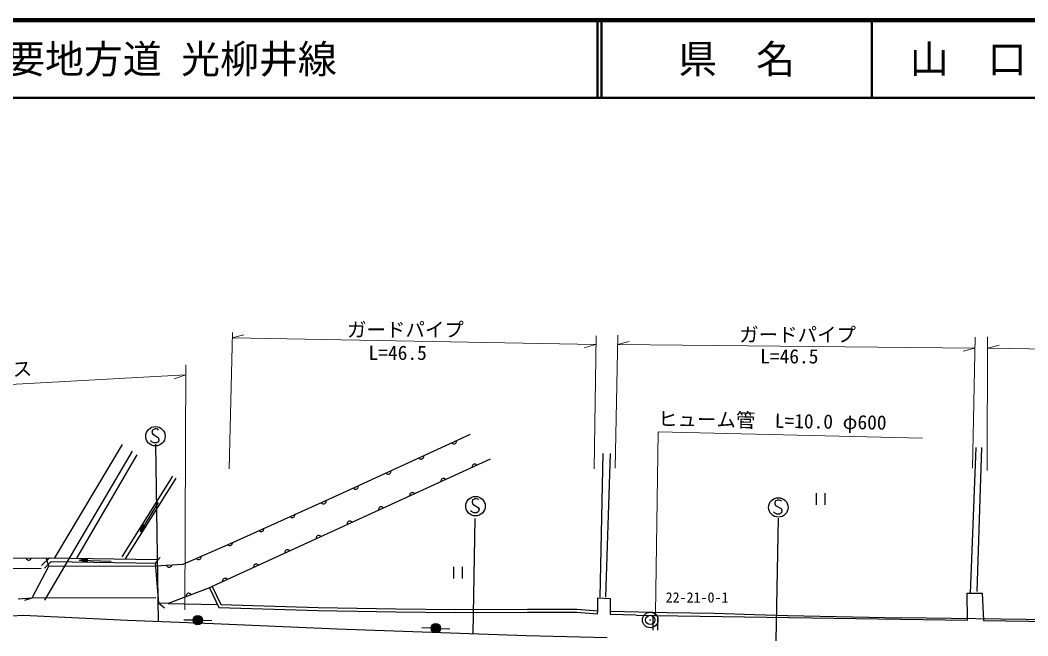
# Model space of a CAD drawing. Units: millimetres, scale not verified. Extents: x 40000 to 680000, y 20000 to 380000.
# Drawn here: x 223540 to 353049, y 300875 to 380000 of the extents above; entities that cross this region are included whole.
import ezdxf
from ezdxf.enums import TextEntityAlignment as Align

# ---------------------------------------------------------------- set-up
doc = ezdxf.new("R2010")
doc.units = ezdxf.units.MM
doc.header["$LTSCALE"] = 1000
for name, color, linetype, lineweight in [('M-BGD', 7, 'Continuous', 25), ('M-BGD-EXST', 7, 'Continuous', 25), ('M-BMK-SRVR', 3, 'Continuous', 25), ('M-STR-HTXT', 7, 'Continuous', 13), ('M-STR-STRC', 7, 'Continuous', 25), ('M-TTL', 2, 'Continuous', 140), ('M-TTL-LINE', 7, 'Continuous', 50)]:
    doc.layers.add(name, color=color, linetype=linetype, lineweight=lineweight)
doc.layers.add('M-TTL-TXT', color=7, linetype='Continuous')
doc.styles.add('ＭＳ ゴシック', font='')
doc.styles.get('ＭＳ ゴシック').set_extended_font_data('MS Gothic')

msp = doc.modelspace()

# ---------------------------------------------------------------- linework, layer by layer
at = {"layer": 'M-BGD'}
for p, q in [((264545, 319043), (281412, 326802)), ((228009, 310907), (236694, 325474)), ((278985, 325686), (279046, 325621)), ((279046, 325621), (279113, 325575)), ((279113, 325575), (279206, 325541)), ((279206, 325541), (279287, 325532)), ((279287, 325532), (279375, 325541)), ((279375, 325541), (279477, 325588)), ((279477, 325588), (279542, 325649)), ((279542, 325649), (279588, 325716)), ((279588, 325716), (279622, 325809)), ((279631, 325890), (279621, 325978)), ((279622, 325809), (279631, 325890)), ((237934, 324611), (226661, 305463)), ((238528, 324125), (230760, 310864)), ((275325, 323709), (275371, 323776)), ((275371, 323776), (275405, 323869)), ((275414, 323950), (275405, 324038)), ((275405, 323869), (275414, 323950)), ((298089, 305826), (298454, 324302)), ((298818, 305826), (299426, 324302)), ((345686, 306347), (346415, 325067)), ((346537, 306590), (347145, 325067)), ((283947, 323565), (248219, 307229)), ((274769, 323746), (274829, 323681)), ((274829, 323681), (274897, 323635)), ((274897, 323635), (274989, 323601)), ((274989, 323601), (275071, 323592)), ((275071, 323592), (275159, 323602)), ((275159, 323602), (275260, 323649)), ((275260, 323649), (275325, 323709)), ((281623, 322672), (281614, 322591)), ((281614, 322591), (281624, 322503)), ((281658, 322764), (281623, 322672)), ((281704, 322832), (281658, 322764)), ((281769, 322892), (281704, 322832)), ((281871, 322939), (281769, 322892)), ((281959, 322948), (281871, 322939)), ((282040, 322939), (281959, 322948)), ((282132, 322905), (282040, 322939)), ((282200, 322858), (282132, 322905)), ((282260, 322794), (282200, 322858)), ((236637, 311030), (243165, 321415)), ((270552, 321806), (270612, 321742)), ((270612, 321742), (270680, 321696)), ((270680, 321696), (270773, 321661)), ((270773, 321661), (270854, 321653)), ((270854, 321653), (270942, 321662)), ((270942, 321662), (271044, 321709)), ((271044, 321709), (271108, 321770)), ((271108, 321770), (271154, 321837)), ((271154, 321837), (271189, 321930)), ((271198, 322011), (271188, 322099)), ((271189, 321930), (271198, 322011)), ((237061, 310764), (243588, 321149)), ((266891, 319830), (266937, 319897)), ((266937, 319897), (266972, 319990)), ((266981, 320071), (266971, 320159)), ((266972, 319990), (266981, 320071)), ((277613, 320837), (277604, 320756)), ((277604, 320756), (277614, 320668)), ((277648, 320930), (277613, 320837)), ((277694, 320998), (277648, 320930)), ((277759, 321058), (277694, 320998)), ((277861, 321105), (277759, 321058)), ((277949, 321114), (277861, 321105)), ((278030, 321105), (277949, 321114)), ((278122, 321070), (278030, 321105)), ((278190, 321024), (278122, 321070)), ((278250, 320959), (278190, 321024)), ((250979, 312932), (264545, 319043)), ((266335, 319867), (266396, 319802)), ((266396, 319802), (266463, 319756)), ((266463, 319756), (266556, 319722)), ((266556, 319722), (266637, 319713)), ((266637, 319713), (266725, 319723)), ((266725, 319723), (266827, 319769)), ((266827, 319769), (266891, 319830)), ((273603, 319003), (273594, 318922)), ((273594, 318922), (273604, 318834)), ((273638, 319096), (273603, 319003)), ((273684, 319163), (273638, 319096)), ((273749, 319224), (273684, 319163)), ((273851, 319270), (273749, 319224)), ((273939, 319280), (273851, 319270)), ((274020, 319271), (273939, 319280)), ((274113, 319236), (274020, 319271)), ((274180, 319190), (274113, 319236)), ((274240, 319125), (274180, 319190)), ((325847, 319219), (325847, 317719)), ((326987, 317719), (326987, 319219)), ((238988, 314229), (241315, 318009)), ((262220, 318007), (262279, 317941)), ((262279, 317941), (262346, 317894)), ((262346, 317894), (262439, 317859)), ((262439, 317859), (262520, 317849)), ((262520, 317849), (262608, 317858)), ((262608, 317858), (262710, 317903)), ((262710, 317903), (262775, 317963)), ((262775, 317963), (262822, 318030)), ((262822, 318030), (262858, 318123)), ((262858, 318123), (262867, 318204)), ((262867, 318204), (262859, 318292)), ((269674, 317329), (269628, 317262)), ((269739, 317389), (269674, 317329)), ((269841, 317436), (269739, 317389)), ((269929, 317446), (269841, 317436)), ((270010, 317436), (269929, 317446)), ((270103, 317402), (270010, 317436)), ((270170, 317356), (270103, 317402)), ((270230, 317291), (270170, 317356)), ((258208, 316218), (258268, 316153)), ((258268, 316153), (258335, 316106)), ((258335, 316106), (258428, 316071)), ((258428, 316071), (258509, 316061)), ((258509, 316061), (258597, 316069)), ((258597, 316069), (258699, 316115)), ((258699, 316115), (258764, 316175)), ((258764, 316175), (258811, 316242)), ((258811, 316242), (258847, 316334)), ((258847, 316334), (258856, 316415)), ((258856, 316415), (258848, 316503)), ((269593, 317169), (269584, 317088)), ((269584, 317088), (269594, 317000)), ((269628, 317262), (269593, 317169)), ((238988, 314229), (239274, 315227)), ((239751, 314934), (238988, 314229)), ((239135, 314467), (239321, 315151)), ((239662, 314941), (239135, 314467)), ((239219, 314603), (239368, 315075)), ((239573, 314949), (239219, 314603)), ((239274, 315227), (239751, 314934)), ((239321, 315151), (239662, 314941)), ((239345, 314808), (239415, 314999)), ((239483, 314957), (239345, 314808)), ((239368, 315075), (239573, 314949)), ((239415, 314999), (239483, 314957)), ((254845, 314627), (254837, 314715)), ((265583, 315335), (265574, 315254)), ((265574, 315254), (265584, 315166)), ((265618, 315428), (265583, 315335)), ((265664, 315495), (265618, 315428)), ((265729, 315555), (265664, 315495)), ((265831, 315602), (265729, 315555)), ((265919, 315611), (265831, 315602)), ((266000, 315602), (265919, 315611)), ((266093, 315568), (266000, 315602)), ((266160, 315522), (266093, 315568)), ((266220, 315457), (266160, 315522)), ((254197, 314430), (254257, 314364)), ((254257, 314364), (254324, 314318)), ((254324, 314318), (254416, 314282)), ((254416, 314282), (254497, 314272)), ((254497, 314272), (254586, 314281)), ((254586, 314281), (254688, 314327)), ((254688, 314327), (254753, 314386)), ((254753, 314386), (254800, 314453)), ((254800, 314453), (254835, 314546)), ((254835, 314546), (254845, 314627)), ((261573, 313501), (261564, 313419)), ((261564, 313419), (261574, 313331)), ((261608, 313593), (261573, 313501)), ((261654, 313661), (261608, 313593)), ((261719, 313721), (261654, 313661)), ((261821, 313768), (261719, 313721)), ((261909, 313777), (261821, 313768)), ((261990, 313768), (261909, 313777)), ((262083, 313733), (261990, 313768)), ((262150, 313687), (262083, 313733)), ((262210, 313623), (262150, 313687)), ((244489, 310101), (250979, 312932)), ((250186, 312641), (250246, 312576)), ((250246, 312576), (250313, 312529)), ((250313, 312529), (250405, 312494)), ((250405, 312494), (250486, 312484)), ((250486, 312484), (250575, 312492)), ((250575, 312492), (250677, 312538)), ((250677, 312538), (250742, 312598)), ((250742, 312598), (250789, 312665)), ((250789, 312665), (250824, 312757)), ((250824, 312757), (250834, 312838)), ((250834, 312838), (250826, 312926)), ((216627, 310844), (227311, 310918)), ((224290, 310897), (224319, 310814)), ((224963, 310818), (224990, 310902)), ((226298, 309906), (227311, 310918)), ((227311, 310918), (241115, 310699)), ((231159, 310619), (232168, 310865)), ((232168, 310865), (232149, 310306)), ((241529, 310964), (240885, 310200)), ((246175, 310853), (246235, 310787)), ((246731, 310809), (246778, 310876)), ((246778, 310876), (246813, 310969)), ((246813, 310969), (246823, 311050)), ((246823, 311050), (246815, 311138)), ((257563, 311666), (257554, 311585)), ((257554, 311585), (257564, 311497)), ((257598, 311759), (257563, 311666)), ((257644, 311826), (257598, 311759)), ((257709, 311887), (257644, 311826)), ((257811, 311933), (257709, 311887)), ((257899, 311943), (257811, 311933)), ((257980, 311934), (257899, 311943)), ((258073, 311899), (257980, 311934)), ((258140, 311853), (258073, 311899)), ((258200, 311788), (258140, 311853)), ((219505, 309536), (226248, 309590)), ((224319, 310814), (224361, 310744)), ((224361, 310744), (224432, 310674)), ((224432, 310674), (224502, 310633)), ((224502, 310633), (224586, 310606)), ((224586, 310606), (224698, 310606)), ((224698, 310606), (224782, 310635)), ((224782, 310635), (224852, 310677)), ((224852, 310677), (224921, 310748)), ((224921, 310748), (224963, 310818)), ((225088, 305761), (227238, 309822)), ((226652, 309552), (227515, 310415)), ((227238, 309822), (226944, 310778)), ((227238, 309822), (240914, 309858)), ((227515, 310415), (241107, 310199)), ((232149, 310306), (231159, 310619)), ((231159, 310619), (235249, 310483)), ((231439, 310610), (232125, 310787)), ((232112, 310387), (231439, 310610)), ((231599, 310604), (232083, 310708)), ((232075, 310468), (231599, 310604)), ((231839, 310596), (232040, 310629)), ((232037, 310550), (231839, 310596)), ((232040, 310629), (232037, 310550)), ((232083, 310708), (232075, 310468)), ((232125, 310787), (232112, 310387)), ((240885, 310200), (241316, 305130)), ((240914, 309858), (244489, 310101)), ((242352, 309956), (242386, 309874)), ((242386, 309874), (242433, 309807)), ((242433, 309807), (242507, 309742)), ((242507, 309742), (242580, 309705)), ((242580, 309705), (242666, 309682)), ((242666, 309682), (242777, 309690)), ((242777, 309690), (242859, 309724)), ((242859, 309724), (242926, 309770)), ((242926, 309770), (242991, 309845)), ((242991, 309845), (243028, 309917)), ((243028, 309917), (243051, 310003)), ((246235, 310787), (246302, 310741)), ((246302, 310741), (246394, 310705)), ((246394, 310705), (246475, 310695)), ((246475, 310695), (246563, 310704)), ((246563, 310704), (246666, 310750)), ((246666, 310750), (246731, 310809)), ((253553, 309832), (253544, 309751)), ((253544, 309751), (253554, 309663)), ((253588, 309925), (253553, 309832)), ((253634, 309992), (253588, 309925)), ((253699, 310053), (253634, 309992)), ((253801, 310099), (253699, 310053)), ((253889, 310109), (253801, 310099)), ((253970, 310100), (253889, 310109)), ((254063, 310065), (253970, 310100)), ((254130, 310019), (254063, 310065)), ((254190, 309954), (254130, 310019)), ((279231, 309738), (279231, 308238)), ((280371, 308238), (280371, 309738)), ((249791, 308265), (249689, 308218)), ((249879, 308274), (249791, 308265)), ((249960, 308265), (249879, 308274)), ((250053, 308231), (249960, 308265)), ((247857, 307057), (242547, 305036)), ((248219, 307229), (247857, 307057)), ((247857, 307057), (249065, 304511)), ((248219, 307229), (249322, 304904)), ((249543, 307998), (249534, 307917)), ((249534, 307917), (249544, 307829)), ((249578, 308091), (249543, 307998)), ((249624, 308158), (249578, 308091)), ((249689, 308218), (249624, 308158)), ((250120, 308185), (250053, 308231)), ((250180, 308120), (250120, 308185)), ((223276, 305632), (225088, 305761)), ((224132, 305467), (225088, 305761)), ((225088, 305761), (240979, 305808)), ((244885, 306091), (244871, 306010)), ((244871, 306010), (244875, 305922)), ((244926, 306181), (244885, 306091)), ((244976, 306245), (244926, 306181)), ((245045, 306301), (244976, 306245)), ((245150, 306341), (245045, 306301)), ((245238, 306345), (245150, 306341)), ((245318, 306330), (245238, 306345)), ((245409, 306290), (245318, 306330)), ((245473, 306239), (245409, 306290)), ((245529, 306171), (245473, 306239)), ((297769, 304110), (297774, 305760)), ((297774, 305760), (299376, 305678)), ((299376, 305678), (299367, 304043)), ((345291, 302875), (345246, 306354)), ((345246, 306354), (347176, 306354)), ((347176, 306354), (347356, 302845)), ((242547, 305036), (241239, 305090)), ((241316, 305130), (242081, 304485)), ((242547, 305036), (248889, 304883)), ((249065, 304511), (261838, 304123)), ((249322, 304904), (261848, 304523)), ((261848, 304523), (271837, 304341)), ((261838, 304123), (271831, 303941)), ((271831, 303941), (279478, 303855)), ((271837, 304341), (279480, 304255)), ((279478, 303855), (288730, 303898)), ((279480, 304255), (288729, 304298)), ((288729, 304298), (295087, 304298)), ((288730, 303898), (295073, 303898)), ((295073, 303898), (297741, 303711)), ((295087, 304298), (297769, 304110)), ((297741, 303711), (297769, 304110)), ((299367, 304043), (299358, 303643)), ((299358, 303643), (302718, 303572)), ((299367, 304043), (306700, 303889)), ((302718, 303531), (305216, 303501)), ((304881, 301619), (304916, 303506)), ((305216, 303501), (345291, 302875)), ((305480, 301587), (305516, 303495)), ((306700, 303889), (312722, 303794)), ((312722, 303794), (317913, 303617)), ((317913, 303617), (322177, 303485)), ((322177, 303485), (336784, 303196)), ((374385, 302693), (336784, 303196)), ((245761, 302891), (244561, 302891)), ((246961, 302870), (248160, 302829)), ((276350, 301865), (275151, 301884)), ((277549, 301823), (278748, 301758)), ((347356, 302845), (374926, 302405))]:
    msp.add_line(p, q, dxfattribs=at)
for centre, radius in [((246361, 302891), 600), ((246361, 302891), 528), ((246361, 302891), 456), ((246361, 302891), 384), ((246361, 302891), 312), ((246361, 302891), 240), ((246361, 302891), 168), ((246361, 302891), 96), ((246361, 302891), 24), ((276950, 301855), 600), ((276950, 301855), 528), ((276950, 301855), 456), ((276950, 301855), 384), ((276950, 301855), 312), ((276950, 301855), 240), ((276950, 301855), 168), ((276950, 301855), 96), ((276950, 301855), 24)]:
    msp.add_circle(centre, radius, dxfattribs=at)
at = {"layer": 'M-BGD-EXST'}
for p, q in [((240528, 327328), (240478, 327028)), ((240478, 327028), (240578, 326778)), ((240828, 327478), (240528, 327328)), ((240578, 326778), (241278, 326378)), ((241028, 327478), (240828, 327478)), ((241228, 327428), (241028, 327478)), ((241328, 327328), (241228, 327428)), ((241278, 326378), (241378, 326128)), ((240428, 325828), (240328, 325978)), ((240728, 325678), (240428, 325828)), ((241078, 325678), (240728, 325678)), ((240938, 325498), (241275, 302709)), ((241328, 325828), (241078, 325678)), ((241378, 326128), (241328, 325828)), ((281663, 318339), (281613, 318039)), ((281613, 318039), (281713, 317789)), ((281963, 318489), (281663, 318339)), ((281713, 317789), (282413, 317389)), ((282163, 318489), (281963, 318489)), ((282363, 318439), (282163, 318489)), ((282463, 318339), (282363, 318439)), ((282413, 317389), (282513, 317139)), ((320578, 318179), (320528, 317879)), ((320528, 317879), (320629, 317629)), ((320878, 318329), (320578, 318179)), ((320629, 317629), (321329, 317230)), ((321078, 318330), (320878, 318329)), ((321278, 318280), (321078, 318330)), ((321378, 318180), (321278, 318280)), ((281563, 316839), (281463, 316989)), ((281863, 316689), (281563, 316839)), ((282213, 316689), (281863, 316689)), ((282463, 316839), (282213, 316689)), ((282513, 317139), (282463, 316839)), ((320480, 316679), (320380, 316829)), ((320780, 316529), (320480, 316679)), ((321130, 316530), (320780, 316529)), ((321380, 316680), (321130, 316530)), ((321329, 317230), (321430, 316980)), ((321430, 316980), (321380, 316680)), ((281983, 315967), (281712, 301171)), ((320688, 300227), (320982, 315983))]:
    msp.add_line(p, q, dxfattribs=at)
for centre in [(240928, 326528), (282063, 317539), (320979, 317379)]:
    msp.add_circle(centre, 1250, dxfattribs=at)
at = {"layer": 'M-BMK-SRVR'}
for radius in [1000, 600, 40]:
    msp.add_circle((304514, 302913), radius, dxfattribs=at)
at = {"layer": 'M-STR-HTXT'}
for p, q in [((250410, 322347), (250814, 339877)), ((250798, 339174), (252305, 339566)), ((297556, 339432), (297303, 322324)), ((300337, 339516), (300000, 322408)), ((250798, 339174), (297539, 338301)), ((297539, 338301), (296032, 337909)), ((300313, 338307), (301818, 338712)), ((300313, 338307), (346235, 337845)), ((345933, 322407), (346263, 339271)), ((347858, 339312), (347821, 322138)), ((347855, 337847), (349361, 338244)), ((346235, 337845), (344731, 337440)), ((347855, 337847), (375453, 337425)), ((244685, 304205), (244830, 335706)), ((187745, 331325), (244824, 334407)), ((244824, 334407), (243349, 333907)), ((305216, 303755), (305529, 327106)), ((305529, 327106), (339521, 326289))]:
    msp.add_line(p, q, dxfattribs=at)
at = {"layer": 'M-STR-STRC'}
for p, q in [((220887, 303366), (223908, 303528)), ((223908, 303528), (237339, 302881)), ((237339, 302881), (248372, 302443)), ((248372, 302443), (264284, 301768)), ((264284, 301768), (288592, 300935)), ((288592, 300935), (298978, 300666))]:
    msp.add_line(p, q, dxfattribs=at)
at = {"layer": 'M-TTL'}
msp.add_line((680000, 380000), (40000, 380000), dxfattribs=at)
at = {"layer": 'M-TTL-LINE'}
for p, q in [((297750, 380000), (297750, 370000)), ((298250, 380000), (298250, 370000)), ((333000, 380000), (333000, 370000)), ((40000, 370000), (680000, 370000))]:
    msp.add_line(p, q, dxfattribs=at)

# ---------------------------------------------------------------- texts
at = {"layer": 'M-BMK-SRVR', "style": 'ＭＳ ゴシック'}
msp.add_text('22-21-0-1', height=1320, dxfattribs=at).set_placement((306493, 304756), align=Align.BOTTOM_LEFT)
at = {"layer": 'M-STR-HTXT', "style": 'ＭＳ ゴシック'}
for s, p in [('ガードパイプ', (265554, 338757)), ('ガードパイプ', (315955, 338117)), ('L=46.5', (268319, 335790)), ('L=46.5', (318652, 335335))]:
    msp.add_text(s, height=1833, dxfattribs=at).set_placement(p, align=Align.BOTTOM_LEFT)
for s, rotation, p in [('ガードフェンス', 4, (207687, 332594)), ('ヒューム管\u3000L=10.0 φ600', 359, (305506, 327329))]:
    msp.add_text(s, height=1833, rotation=rotation, dxfattribs=at).set_placement(p, align=Align.BOTTOM_LEFT)
at = {"layer": 'M-TTL-TXT', "style": 'ＭＳ ゴシック'}
msp.add_text('主要地方道 光柳井線', height=3666, dxfattribs=at).set_placement((216734, 375000), align=Align.MIDDLE_LEFT)
for s, p in [('県\u3000名', (315625, 375000)), ('山\u3000口\u3000県', (350375, 375000))]:
    msp.add_text(s, height=3666, dxfattribs=at).set_placement(p, align=Align.MIDDLE_CENTER)

doc.saveas('drawing.dxf')
